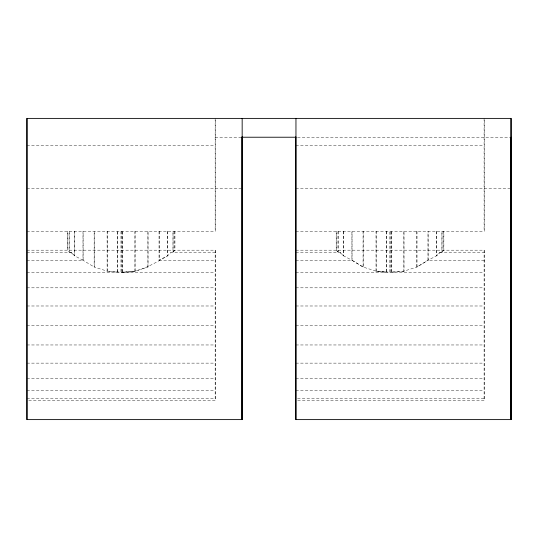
<?xml version="1.0" encoding="UTF-8"?>
<svg xmlns="http://www.w3.org/2000/svg" width="538" height="538" viewBox="0 0 538 538"><rect width="100%" height="100%" fill="white"/><g stroke="black" fill="none" stroke-linecap="round" stroke-linejoin="round"><path stroke-width="0.4" stroke-dasharray="2.69 2.02" d="M117.634 272.228L117.647 231.347M117.761 231.347L117.748 272.228L107.109 271.165L107.109 231.347M122.503 231.347L122.503 272.228L135.065 271.165L148.037 267.043L148.037 231.347M122.617 272.228L122.617 231.347M386.58 231.347L386.573 272.228L376.042 271.165L376.042 231.347M386.694 231.347L386.688 272.228L376.156 271.165L363.069 267.043L351.933 260.264L351.933 231.347M391.442 231.347L391.435 272.228L403.998 271.165L403.998 231.347M391.55 272.228L391.556 231.347M215.267 252.739L170.674 252.739L173.095 252.006L174.931 250.177L174.931 231.347M436.547 231.347L436.547 255.792L439.613 252.739L442.034 252.006L443.863 250.177L443.863 231.347M159.06 231.347L159.06 260.264L167.607 255.792L170.788 252.739M416.856 231.347L416.856 267.043L427.999 260.264L436.661 255.792L439.728 252.739M121.03 231.347L121.03 272.228C138.858 273.432 152.947 264.044 167.721 255.792L167.721 231.347M403.883 231.347L403.883 271.165L416.97 267.043L428.113 260.264L428.113 231.347M107.109 271.165L121.144 272.228L135.065 271.165L135.065 231.347M403.998 271.165L389.963 272.228L389.963 231.347M215.153 137.224L242.161 137.224M297.514 137.224L511.1 137.224M26.9 145.287L215.267 145.287M295.839 145.287L484.207 145.287M26.9 188.32L242.161 188.32M295.839 188.32L511.1 188.32M26.9 231.347L215.267 231.347L215.267 118.394M295.839 231.347L484.207 231.347L484.207 120.035M26.9 250.177L215.267 250.177L215.267 400.776L26.9 400.776M295.839 250.177L484.207 250.177L484.207 400.776L295.839 400.776M26.9 252.739L71.493 252.739L74.56 255.792L74.56 231.347M295.839 252.739L340.433 252.739L338.012 252.006L336.176 250.177L336.176 231.347M439.613 252.739L484.207 252.739M26.9 260.264L83.108 260.264L83.108 231.347M159.06 260.264L215.267 260.264M295.839 260.264L352.047 260.264L363.184 267.043L363.184 231.347M484.207 260.264L427.999 260.264L427.999 231.347M26.9 272.228L215.267 272.228M295.839 272.228L484.207 272.228M26.9 287.823L215.267 287.823M295.839 287.823L484.207 287.823M26.9 305.988L215.267 305.988M295.839 305.988L484.207 305.988M26.9 325.477L215.267 325.477M295.839 325.477L484.207 325.477M26.9 344.966L215.267 344.966M295.839 344.966L484.207 344.966M26.9 363.13L215.267 363.13M295.839 363.13L484.207 363.13M26.9 378.725L215.267 378.725M295.839 378.725L484.207 378.725M26.9 390.689L215.267 390.689M295.839 390.689L484.207 390.689M26.9 398.214L215.267 398.214M297.514 398.214L484.207 398.214M376.042 271.165L390.077 272.228L390.077 231.347M71.493 252.739L69.072 252.006L69.072 231.347M343.5 231.347L343.5 255.792L340.319 252.739L343.385 255.792L352.047 260.264L352.047 231.347M83.108 260.264L74.446 255.792L74.446 231.347M71.379 252.739L74.56 255.792M484.092 118.394L484.092 231.347M484.092 250.177L484.092 400.776M443.749 231.347L443.749 250.177L441.92 252.006L441.92 231.347M442.034 231.347L442.034 252.006M436.661 231.347L436.661 255.792M416.97 231.347L416.97 267.043M376.156 231.347L376.156 271.165M363.069 231.347L363.069 267.043M343.385 231.347L343.385 255.792M338.126 231.347L338.126 252.006L336.29 250.177L336.29 231.347M338.012 231.347L338.012 252.006M215.153 118.394L215.153 231.347M215.153 250.177L215.153 400.776M174.816 231.347L174.816 250.177L172.98 252.006L172.98 231.347M173.095 231.347L173.095 252.006M167.607 231.347L167.607 255.792M159.174 231.347L159.174 260.264M147.923 231.347L147.923 267.043M134.951 231.347L134.951 271.165M121.144 231.347L121.144 272.228M107.223 231.347L107.223 271.165L94.137 267.043L94.137 231.347M94.251 231.347L94.251 267.043L82.993 260.264L82.993 231.347M69.187 231.347L69.187 252.006L67.243 250.177L67.243 231.347M67.358 231.347L67.358 250.177"/><path stroke-width="0.81" d="M242.161 137.224L242.046 419.606L242.046 136.706M511.1 137.224L510.986 419.606L510.986 118.394M242.046 137.224L295.954 137.224M295.954 118.394L295.954 419.606M295.839 136.854L295.839 419.606L511.1 419.606L511.1 118.394L26.9 118.394L26.9 419.606L242.161 419.606L242.161 118.394M27.014 118.394L27.014 419.606"/></g></svg>
